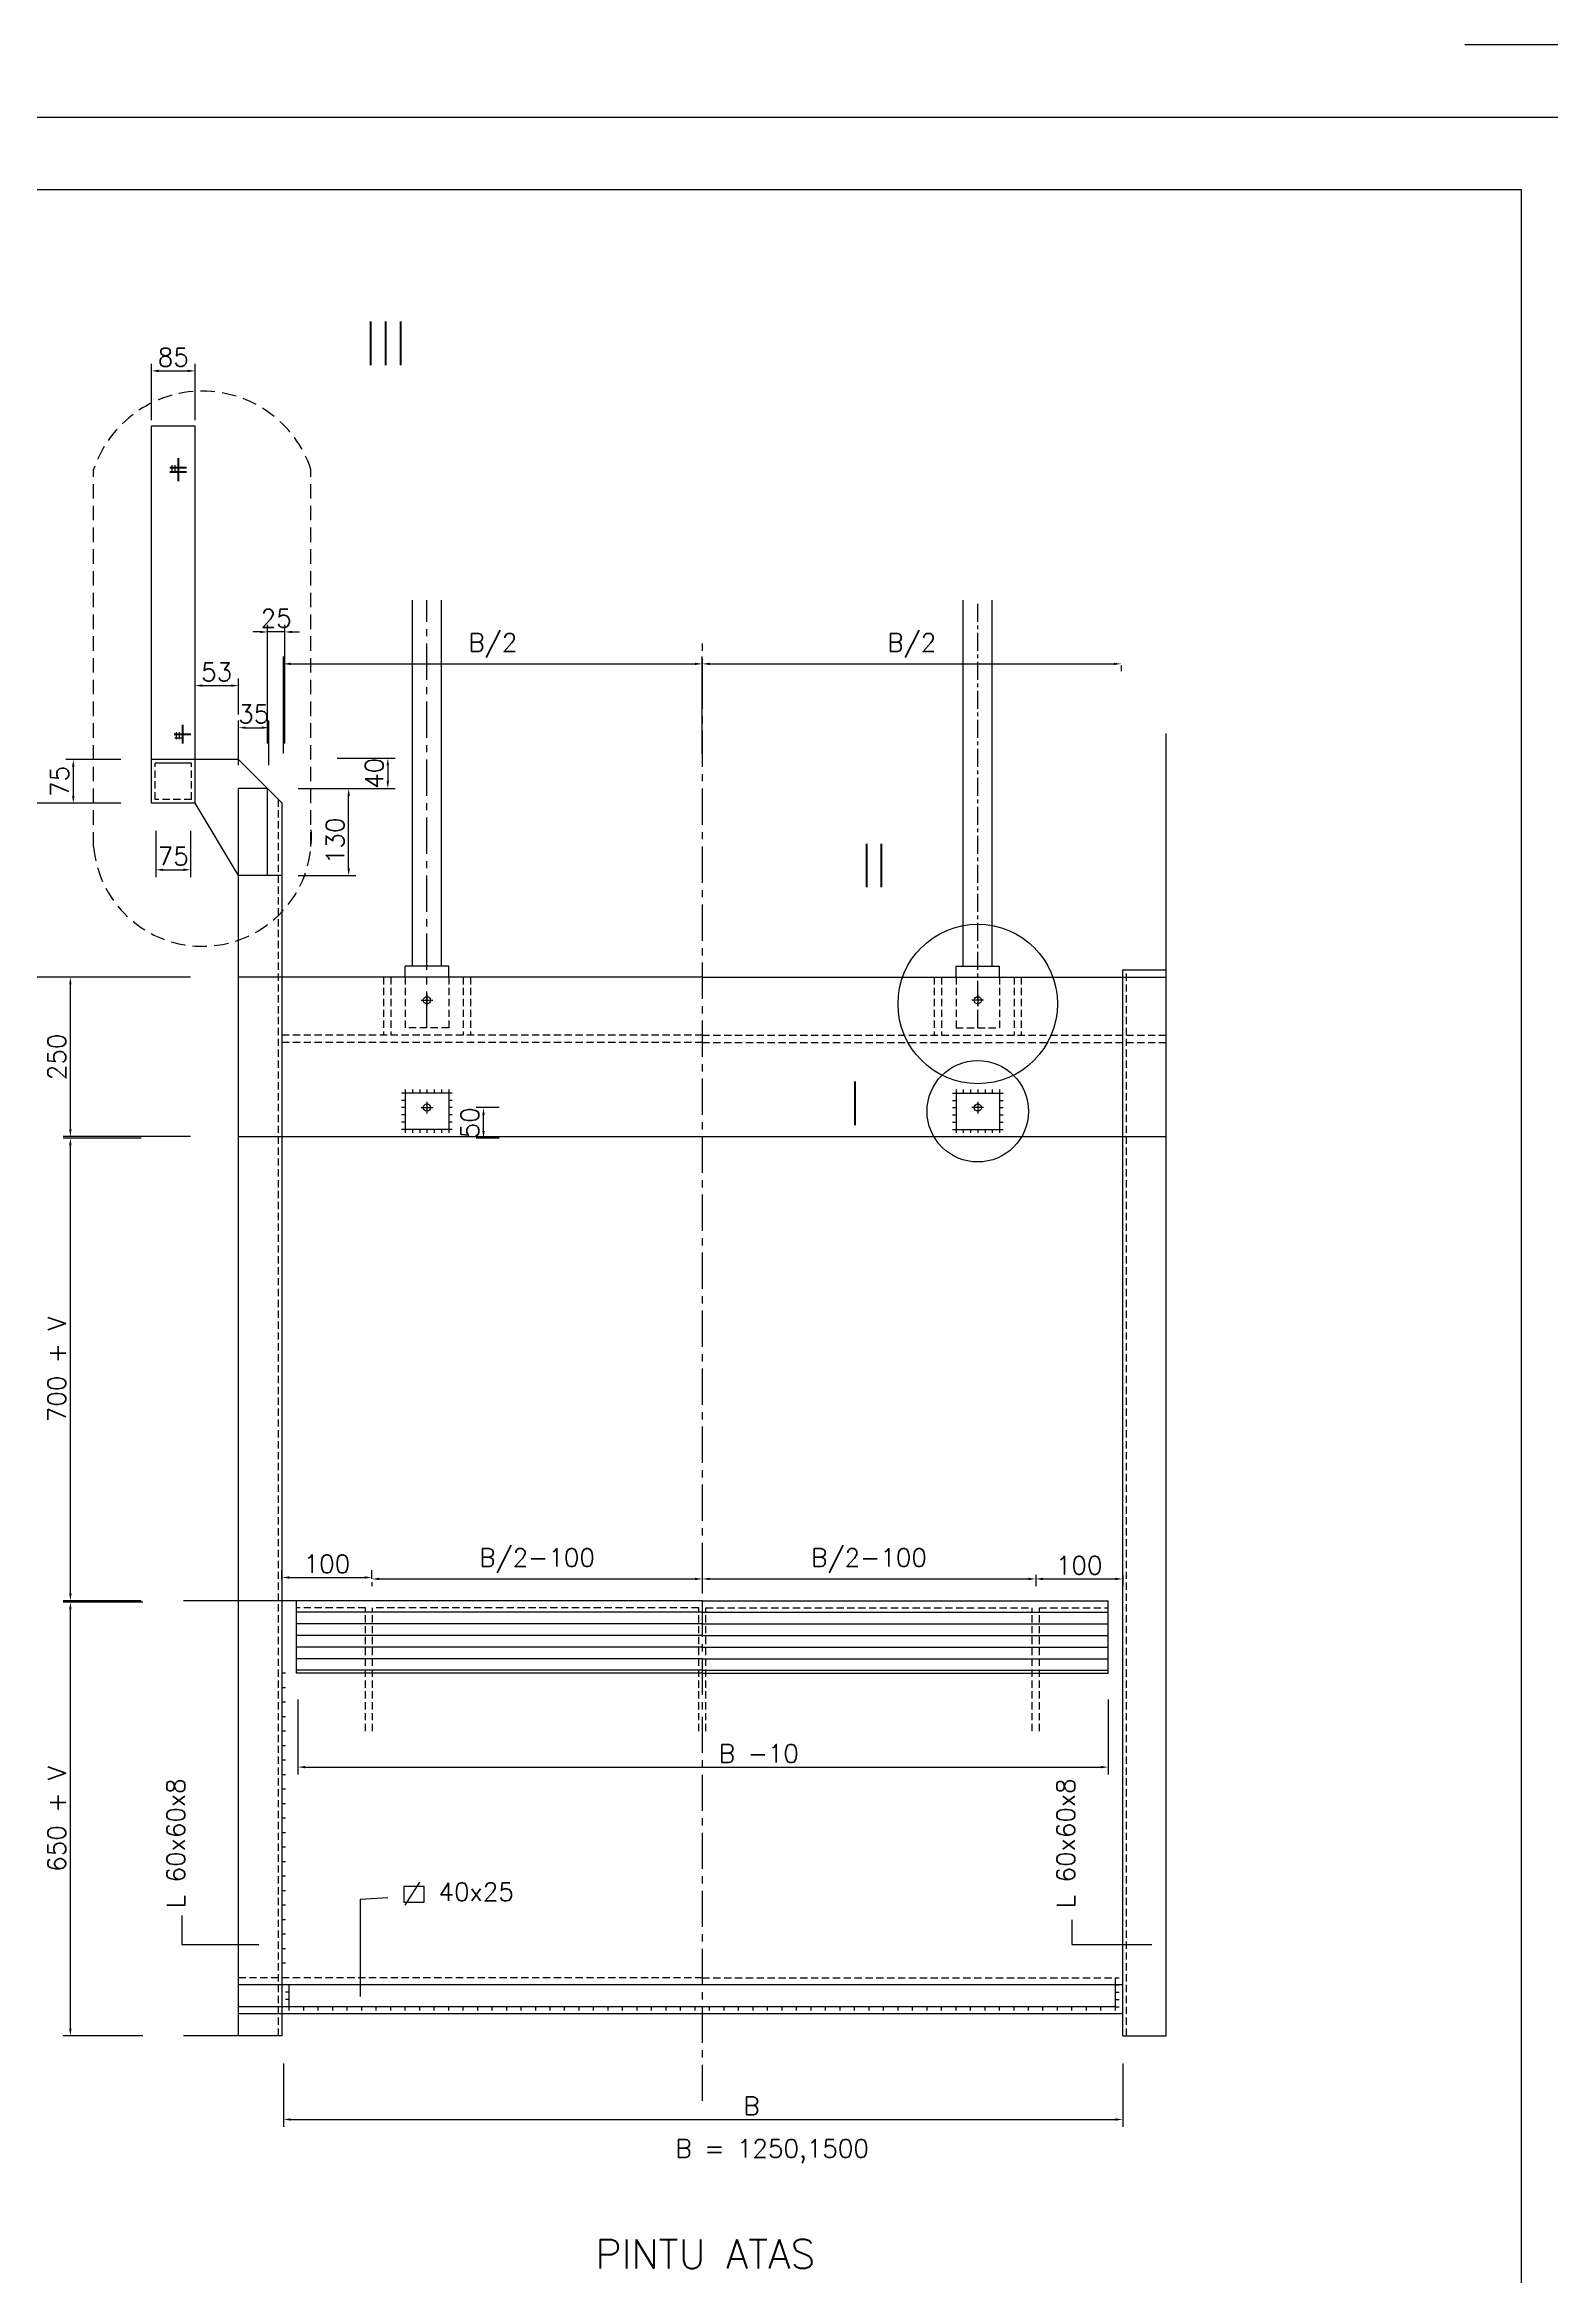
# Model space of a CAD drawing. Header units: metres. Extents: x 444 to 3227, y -3167 to -392.
# Drawn here: x 2037.4 to 2245.2, y -2121.2 to -1813.5 of the extents above; entities that cross this region are included whole.
import ezdxf
from ezdxf.enums import TextEntityAlignment as Align

# ---------------------------------------------------------------- set-up
doc = ezdxf.new("R2010")
doc.units = ezdxf.units.M
doc.linetypes.add('CENTERX2', pattern=[4, 2.5, -0.5, 0.5, -0.5])
doc.linetypes.add('DASHEDX2', pattern=[1.5, 1, -0.5])
doc.layers.get('DEFPOINTS').update_dxf_attribs({"linetype": 'CONTINUOUS'})
for name, color, linetype in [('BANGUNAN', 7, 'CONTINUOUS'), ('DIMENSI', 7, 'CONTINUOUS'), ('KOP', 7, 'CONTINUOUS'), ('TEX', 7, 'CONTINUOUS')]:
    doc.layers.add(name, color=color, linetype=linetype)
doc.styles.get("Standard").update_dxf_attribs({"font": 'Simplex.shx', "height": 2.5})
doc.dimstyles.get("Standard").update_dxf_attribs({"dimtxt": 0.18, "dimasz": 0.18, "dimexe": 0.18, "dimexo": 0.0625, "dimgap": 0.09, "dimtad": 0, "dimtih": 1, "dimtoh": 1, "dimdec": 4, "dimzin": 0, "dimdsep": 46, "dimtxsty": 'Standard', "dimcen": 0.09, "dimadec": 0, "dimazin": 0, "dimtfac": 1, "dimtdec": 4, "dimtofl": 0, "dimtmove": 0, "dimatfit": 3, "dimfxl": 1, "dimtolj": 1, "dimtzin": 0, "dimarcsym": 0})

# ---------------------------------------------------------------- blocks, each defined once
blk = doc.blocks.new('*D13')
at = {"layer": 'DEFPOINTS', "color": 0}
for p in [(2048.55, -1912.12), (2041.35, -1918.12), (2048.55, -1918.12)]:
    blk.add_point(p, dxfattribs=at)
at = {"layer": 'DIMENSI', "color": 1, "lineweight": -2}
for p, q in [((2047.93, -1912.12), (2040.35, -1912.12)), ((2041.35, -1913.12), (2041.35, -1917.12)), ((2047.93, -1918.12), (2040.35, -1918.12))]:
    blk.add_line(p, q, dxfattribs=at)
at = {"layer": 'DIMENSI', "color": 1}
for points in [[(2041.19, -1913.12), (2041.52, -1913.12), (2041.35, -1912.12)], [(2041.19, -1917.12), (2041.52, -1917.12), (2041.35, -1918.12)]]:
    blk.add_solid(points, dxfattribs=at)
at = {"layer": 'DIMENSI', "color": 2, "insert": (2039.48, -1915.12), "char_height": 2.5, "attachment_point": 5, "rotation": 90}
blk.add_mtext('\\A1;75', dxfattribs=at)
blk = doc.blocks.new('*D14')
at = {"layer": 'DEFPOINTS', "color": 0}
for p in [(2040.95, -1942.12), (2058.15, -1942.12), (2058.15, -1964.12)]:
    blk.add_point(p, dxfattribs=at)
at = {"layer": 'DIMENSI', "color": 1, "lineweight": -2}
for p, q in [((2057.53, -1942.12), (2039.95, -1942.12)), ((2040.95, -1963.12), (2040.95, -1943.12)), ((2057.53, -1964.12), (2039.95, -1964.12))]:
    blk.add_line(p, q, dxfattribs=at)
at = {"layer": 'DIMENSI', "color": 1}
for points in [[(2040.79, -1943.12), (2041.12, -1943.12), (2040.95, -1942.12)], [(2040.79, -1963.12), (2041.12, -1963.12), (2040.95, -1964.12)]]:
    blk.add_solid(points, dxfattribs=at)
at = {"layer": 'DIMENSI', "color": 2, "insert": (2039.08, -1953.12), "char_height": 2.5, "attachment_point": 5, "rotation": 90}
blk.add_mtext('\\A1;250', dxfattribs=at)
blk = doc.blocks.new('*D15')
at = {"layer": 'DEFPOINTS', "color": 0}
for p in [(2031.35, -1918.12), (2043.55, -1918.12), (2043.55, -1942.12)]:
    blk.add_point(p, dxfattribs=at)
at = {"layer": 'DIMENSI', "color": 1, "lineweight": -2}
for p, q in [((2042.93, -1918.12), (2030.35, -1918.12)), ((2031.35, -1941.12), (2031.35, -1919.12)), ((2042.93, -1942.12), (2030.35, -1942.12))]:
    blk.add_line(p, q, dxfattribs=at)
at = {"layer": 'DIMENSI', "color": 1}
for points in [[(2031.19, -1919.12), (2031.52, -1919.12), (2031.35, -1918.12)], [(2031.19, -1941.12), (2031.52, -1941.12), (2031.35, -1942.12)]]:
    blk.add_solid(points, dxfattribs=at)
at = {"layer": 'DIMENSI', "color": 2, "insert": (2029.48, -1930.12), "char_height": 2.5, "attachment_point": 5, "rotation": 90}
blk.add_mtext('\\A1;H + W - V - 1100', dxfattribs=at)
blk = doc.blocks.new('*D16')
at = {"layer": 'DEFPOINTS', "color": 0}
for p in [(2040.95, -1964.32), (2051.35, -1964.32), (2051.35, -2028.12)]:
    blk.add_point(p, dxfattribs=at)
at = {"layer": 'DIMENSI', "color": 1, "lineweight": -2}
for p, q in [((2050.73, -1964.32), (2039.95, -1964.32)), ((2040.95, -2027.12), (2040.95, -1965.32)), ((2050.73, -2028.12), (2039.95, -2028.12))]:
    blk.add_line(p, q, dxfattribs=at)
at = {"layer": 'DIMENSI', "color": 1}
for points in [[(2040.79, -1965.32), (2041.12, -1965.32), (2040.95, -1964.32)], [(2040.79, -2027.12), (2041.12, -2027.12), (2040.95, -2028.12)]]:
    blk.add_solid(points, dxfattribs=at)
at = {"layer": 'DIMENSI', "color": 2, "insert": (2039.08, -1996.22), "char_height": 2.5, "attachment_point": 5, "rotation": 90}
blk.add_mtext('\\A1;700 + V', dxfattribs=at)
blk = doc.blocks.new('*D17')
at = {"layer": 'DEFPOINTS', "color": 0}
for p in [(2040.95, -2028.32), (2051.55, -2028.32), (2051.55, -2088.12)]:
    blk.add_point(p, dxfattribs=at)
at = {"layer": 'DIMENSI', "color": 1, "lineweight": -2}
for p, q in [((2050.93, -2028.32), (2039.95, -2028.32)), ((2040.95, -2087.12), (2040.95, -2029.32)), ((2050.93, -2088.12), (2039.95, -2088.12))]:
    blk.add_line(p, q, dxfattribs=at)
at = {"layer": 'DIMENSI', "color": 1}
for points in [[(2040.79, -2029.32), (2041.12, -2029.32), (2040.95, -2028.32)], [(2040.79, -2087.12), (2041.12, -2087.12), (2040.95, -2088.12)]]:
    blk.add_solid(points, dxfattribs=at)
at = {"layer": 'DIMENSI', "color": 2, "insert": (2039.08, -2058.22), "char_height": 2.5, "attachment_point": 5, "rotation": 90}
blk.add_mtext('\\A1;650 + V ', dxfattribs=at)
blk = doc.blocks.new('*D18')
at = {"layer": 'DEFPOINTS', "color": 0}
for p in [(2070.15, -2025.72), (2082.55, -2024.92), (2082.55, -2025.72)]:
    blk.add_point(p, dxfattribs=at)
at = {"layer": 'DIMENSI', "color": 1, "lineweight": -2}
for p, q in [((2070.15, -2025.09), (2070.15, -2023.92)), ((2082.55, -2025.09), (2082.55, -2023.92)), ((2071.15, -2024.92), (2081.55, -2024.92))]:
    blk.add_line(p, q, dxfattribs=at)
at = {"layer": 'DIMENSI', "color": 1}
for points in [[(2071.15, -2024.75), (2071.15, -2025.08), (2070.15, -2024.92)], [(2081.55, -2024.75), (2081.55, -2025.08), (2082.55, -2024.92)]]:
    blk.add_solid(points, dxfattribs=at)
at = {"layer": 'DIMENSI', "color": 2, "insert": (2076.35, -2023.04), "char_height": 2.5, "attachment_point": 5}
blk.add_mtext('\\A1;100', dxfattribs=at)
blk = doc.blocks.new('*D19')
at = {"layer": 'DEFPOINTS', "color": 0}
for p in [(2082.55, -2024.92), (2128.15, -2024.92), (2128.15, -2025.12)]:
    blk.add_point(p, dxfattribs=at)
at = {"layer": 'DIMENSI', "color": 1, "lineweight": -2}
for p, q in [((2082.55, -2025.54), (2082.55, -2026.12)), ((2083.55, -2025.12), (2127.15, -2025.12)), ((2128.15, -2025.54), (2128.15, -2026.12))]:
    blk.add_line(p, q, dxfattribs=at)
at = {"layer": 'DIMENSI', "color": 1}
for points in [[(2083.55, -2024.95), (2083.55, -2025.28), (2082.55, -2025.12)], [(2127.15, -2024.95), (2127.15, -2025.28), (2128.15, -2025.12)]]:
    blk.add_solid(points, dxfattribs=at)
at = {"layer": 'DIMENSI', "color": 2, "insert": (2105.35, -2022.59), "char_height": 2.5, "attachment_point": 5}
blk.add_mtext('\\A1;B/2-100', dxfattribs=at)
blk = doc.blocks.new('*D20')
at = {"layer": 'DEFPOINTS', "color": 0}
for p in [(2128.15, -2024.12), (2174.15, -2024.12), (2174.15, -2025.12)]:
    blk.add_point(p, dxfattribs=at)
at = {"layer": 'DIMENSI', "color": 1, "lineweight": -2}
for p, q in [((2128.15, -2024.74), (2128.15, -2026.12)), ((2129.15, -2025.12), (2173.15, -2025.12)), ((2174.15, -2024.74), (2174.15, -2026.12))]:
    blk.add_line(p, q, dxfattribs=at)
at = {"layer": 'DIMENSI', "color": 1}
for points in [[(2129.15, -2024.95), (2129.15, -2025.28), (2128.15, -2025.12)], [(2173.15, -2024.95), (2173.15, -2025.28), (2174.15, -2025.12)]]:
    blk.add_solid(points, dxfattribs=at)
at = {"layer": 'DIMENSI', "color": 2, "insert": (2151.15, -2022.59), "char_height": 2.5, "attachment_point": 5}
blk.add_mtext('\\A1;B/2-100', dxfattribs=at)
blk = doc.blocks.new('*D21')
at = {"layer": 'DEFPOINTS', "color": 0}
for p in [(2174.15, -2023.92), (2186.15, -2023.92), (2186.15, -2025.12)]:
    blk.add_point(p, dxfattribs=at)
at = {"layer": 'DIMENSI', "color": 1, "lineweight": -2}
for p, q in [((2174.15, -2024.54), (2174.15, -2026.12)), ((2175.15, -2025.12), (2185.15, -2025.12)), ((2186.15, -2024.54), (2186.15, -2026.12))]:
    blk.add_line(p, q, dxfattribs=at)
at = {"layer": 'DIMENSI', "color": 1}
for points in [[(2175.15, -2024.95), (2175.15, -2025.28), (2174.15, -2025.12)], [(2185.15, -2024.95), (2185.15, -2025.28), (2186.15, -2025.12)]]:
    blk.add_solid(points, dxfattribs=at)
at = {"layer": 'DIMENSI', "color": 2, "insert": (2180.15, -2023.24), "char_height": 2.5, "attachment_point": 5}
blk.add_mtext('\\A1;100', dxfattribs=at)
blk = doc.blocks.new('*D22')
at = {"layer": 'DEFPOINTS', "color": 0}
for p in [(2072.35, -2041.12), (2184.15, -2041.12), (2184.15, -2051.07)]:
    blk.add_point(p, dxfattribs=at)
at = {"layer": 'DIMENSI', "color": 1, "lineweight": -2}
for p, q in [((2072.35, -2041.74), (2072.35, -2052.07)), ((2184.15, -2041.74), (2184.15, -2052.07)), ((2073.35, -2051.07), (2183.15, -2051.07))]:
    blk.add_line(p, q, dxfattribs=at)
at = {"layer": 'DIMENSI', "color": 1}
for points in [[(2073.35, -2050.9), (2073.35, -2051.23), (2072.35, -2051.07)], [(2183.15, -2050.9), (2183.15, -2051.23), (2184.15, -2051.07)]]:
    blk.add_solid(points, dxfattribs=at)
at = {"layer": 'DIMENSI', "color": 2, "insert": (2135.95, -2049.19), "char_height": 2.5, "attachment_point": 5}
blk.add_mtext('\\A1;B -10', dxfattribs=at)
blk = doc.blocks.new('*D23')
at = {"layer": 'DEFPOINTS', "color": 0}
for p in [(2070.35, -2091.32), (2186.15, -2091.32), (2186.15, -2099.67)]:
    blk.add_point(p, dxfattribs=at)
at = {"layer": 'DIMENSI', "color": 1, "lineweight": -2}
for p, q in [((2070.35, -2091.94), (2070.35, -2100.67)), ((2186.15, -2091.94), (2186.15, -2100.67)), ((2071.35, -2099.67), (2185.15, -2099.67))]:
    blk.add_line(p, q, dxfattribs=at)
at = {"layer": 'DIMENSI', "color": 1}
for points in [[(2071.35, -2099.5), (2071.35, -2099.83), (2070.35, -2099.67)], [(2185.15, -2099.5), (2185.15, -2099.83), (2186.15, -2099.67)]]:
    blk.add_solid(points, dxfattribs=at)
at = {"layer": 'DIMENSI', "color": 2, "insert": (2134.95, -2097.79), "char_height": 2.5, "attachment_point": 5}
blk.add_mtext('\\A1;B ', dxfattribs=at)
blk = doc.blocks.new('*D24')
at = {"layer": 'DEFPOINTS', "color": 0}
for p in [(2128.15, -1898.92), (2070.35, -1911.92), (2128.15, -1911.92)]:
    blk.add_point(p, dxfattribs=at)
at = {"layer": 'DIMENSI', "color": 1, "lineweight": -2}
for p, q in [((2070.35, -1911.29), (2070.35, -1897.92)), ((2128.15, -1911.29), (2128.15, -1897.92)), ((2071.35, -1898.92), (2127.15, -1898.92))]:
    blk.add_line(p, q, dxfattribs=at)
at = {"layer": 'DIMENSI', "color": 1}
for points in [[(2071.35, -1898.75), (2071.35, -1899.08), (2070.35, -1898.92)], [(2127.15, -1898.75), (2127.15, -1899.08), (2128.15, -1898.92)]]:
    blk.add_solid(points, dxfattribs=at)
at = {"layer": 'DIMENSI', "color": 2, "insert": (2099.25, -1896.39), "char_height": 2.5, "attachment_point": 5}
blk.add_mtext('\\A1;B/2', dxfattribs=at)
blk = doc.blocks.new('*D25')
at = {"layer": 'DEFPOINTS', "color": 0}
for p in [(2128.15, -1898.52), (2185.95, -1898.52), (2185.95, -1898.92)]:
    blk.add_point(p, dxfattribs=at)
at = {"layer": 'DIMENSI', "color": 1, "lineweight": -2}
for p, q in [((2128.15, -1899.14), (2128.15, -1899.92)), ((2129.15, -1898.92), (2184.95, -1898.92)), ((2185.95, -1899.14), (2185.95, -1899.92))]:
    blk.add_line(p, q, dxfattribs=at)
at = {"layer": 'DIMENSI', "color": 1}
for points in [[(2129.15, -1898.75), (2129.15, -1899.08), (2128.15, -1898.92)], [(2184.95, -1898.75), (2184.95, -1899.08), (2185.95, -1898.92)]]:
    blk.add_solid(points, dxfattribs=at)
at = {"layer": 'DIMENSI', "color": 2, "insert": (2157.05, -1896.39), "char_height": 2.5, "attachment_point": 5}
blk.add_mtext('\\A1;B/2', dxfattribs=at)
blk = doc.blocks.new('*D26')
at = {"layer": 'DEFPOINTS', "color": 0}
for p in [(2071.75, -1916.12), (2079.35, -1916.12), (2071.75, -1928.12)]:
    blk.add_point(p, dxfattribs=at)
at = {"layer": 'DIMENSI', "color": 1, "lineweight": -2}
for p, q in [((2072.38, -1916.12), (2080.35, -1916.12)), ((2079.35, -1927.12), (2079.35, -1917.12)), ((2072.38, -1928.12), (2080.35, -1928.12))]:
    blk.add_line(p, q, dxfattribs=at)
at = {"layer": 'DIMENSI', "color": 1}
for points in [[(2079.19, -1917.12), (2079.52, -1917.12), (2079.35, -1916.12)], [(2079.19, -1927.12), (2079.52, -1927.12), (2079.35, -1928.12)]]:
    blk.add_solid(points, dxfattribs=at)
at = {"layer": 'DIMENSI', "color": 2, "insert": (2077.48, -1923.32), "char_height": 2.5, "attachment_point": 5, "rotation": 90}
blk.add_mtext('\\A1;130', dxfattribs=at)
blk = doc.blocks.new('*D27')
at = {"layer": 'DEFPOINTS', "color": 0}
for p in [(2077.15, -1911.92), (2077.15, -1916.12), (2084.75, -1916.12)]:
    blk.add_point(p, dxfattribs=at)
at = {"layer": 'DIMENSI', "color": 1, "lineweight": -2}
for p, q in [((2077.78, -1911.92), (2085.75, -1911.92)), ((2084.75, -1912.92), (2084.75, -1915.12)), ((2077.78, -1916.12), (2085.75, -1916.12))]:
    blk.add_line(p, q, dxfattribs=at)
at = {"layer": 'DIMENSI', "color": 1}
for points in [[(2084.59, -1912.92), (2084.92, -1912.92), (2084.75, -1911.92)], [(2084.59, -1915.12), (2084.92, -1915.12), (2084.75, -1916.12)]]:
    blk.add_solid(points, dxfattribs=at)
at = {"layer": 'DIMENSI', "color": 2, "insert": (2082.88, -1914.02), "char_height": 2.5, "attachment_point": 5, "rotation": 90}
blk.add_mtext('\\A1;40', dxfattribs=at)
blk = doc.blocks.new('*D28')
at = {"layer": 'DEFPOINTS', "color": 0}
for p in [(2068.15, -1894.52), (2068.15, -1910.52), (2070.55, -1910.52)]:
    blk.add_point(p, dxfattribs=at)
at = {"layer": 'DIMENSI', "color": 1, "lineweight": -2}
for p, q in [((2067.15, -1894.52), (2066.15, -1894.52)), ((2068.15, -1909.89), (2068.15, -1893.52)), ((2070.55, -1894.52), (2068.15, -1894.52)), ((2070.55, -1909.89), (2070.55, -1893.52)), ((2071.55, -1894.52), (2072.55, -1894.52))]:
    blk.add_line(p, q, dxfattribs=at)
at = {"layer": 'DIMENSI', "color": 1}
for points in [[(2067.15, -1894.35), (2067.15, -1894.68), (2068.15, -1894.52)], [(2071.55, -1894.35), (2071.55, -1894.68), (2070.55, -1894.52)]]:
    blk.add_solid(points, dxfattribs=at)
at = {"layer": 'DIMENSI', "color": 2, "insert": (2069.35, -1892.64), "char_height": 2.5, "attachment_point": 5}
blk.add_mtext('\\A1;25', dxfattribs=at)
blk = doc.blocks.new('*D29')
at = {"layer": 'DEFPOINTS', "color": 0}
for p in [(2068.35, -1907.72), (2064.15, -1913.52), (2068.35, -1913.52)]:
    blk.add_point(p, dxfattribs=at)
at = {"layer": 'DIMENSI', "color": 1, "lineweight": -2}
for p, q in [((2064.15, -1912.89), (2064.15, -1906.72)), ((2068.35, -1912.89), (2068.35, -1906.72)), ((2065.15, -1907.72), (2067.35, -1907.72))]:
    blk.add_line(p, q, dxfattribs=at)
at = {"layer": 'DIMENSI', "color": 1}
for points in [[(2065.15, -1907.55), (2065.15, -1907.88), (2064.15, -1907.72)], [(2067.35, -1907.55), (2067.35, -1907.88), (2068.35, -1907.72)]]:
    blk.add_solid(points, dxfattribs=at)
at = {"layer": 'DIMENSI', "color": 2, "insert": (2066.25, -1905.84), "char_height": 2.5, "attachment_point": 5}
blk.add_mtext('\\A1;35', dxfattribs=at)
blk = doc.blocks.new('*D30')
at = {"layer": 'DEFPOINTS', "color": 0}
for p in [(2064.15, -1901.92), (2058.15, -1906.52), (2064.15, -1906.52)]:
    blk.add_point(p, dxfattribs=at)
at = {"layer": 'DIMENSI', "color": 1, "lineweight": -2}
for p, q in [((2058.15, -1905.89), (2058.15, -1900.92)), ((2064.15, -1905.89), (2064.15, -1900.92)), ((2059.15, -1901.92), (2063.15, -1901.92))]:
    blk.add_line(p, q, dxfattribs=at)
at = {"layer": 'DIMENSI', "color": 1}
for points in [[(2059.15, -1901.75), (2059.15, -1902.08), (2058.15, -1901.92)], [(2063.15, -1901.75), (2063.15, -1902.08), (2064.15, -1901.92)]]:
    blk.add_solid(points, dxfattribs=at)
at = {"layer": 'DIMENSI', "color": 2, "insert": (2061.15, -1900.04), "char_height": 2.5, "attachment_point": 5}
blk.add_mtext('\\A1;53', dxfattribs=at)
blk = doc.blocks.new('*D31')
at = {"layer": 'DEFPOINTS', "color": 0}
for p in [(2058.15, -1858.52), (2052.15, -1865.92), (2058.15, -1865.92)]:
    blk.add_point(p, dxfattribs=at)
at = {"layer": 'DIMENSI', "color": 1, "lineweight": -2}
for p, q in [((2052.15, -1865.29), (2052.15, -1857.52)), ((2058.15, -1865.29), (2058.15, -1857.52)), ((2053.15, -1858.52), (2057.15, -1858.52))]:
    blk.add_line(p, q, dxfattribs=at)
at = {"layer": 'DIMENSI', "color": 1}
for points in [[(2053.15, -1858.35), (2053.15, -1858.68), (2052.15, -1858.52)], [(2057.15, -1858.35), (2057.15, -1858.68), (2058.15, -1858.52)]]:
    blk.add_solid(points, dxfattribs=at)
at = {"layer": 'DIMENSI', "color": 2, "insert": (2055.15, -1856.64), "char_height": 2.5, "attachment_point": 5}
blk.add_mtext('\\A1;85', dxfattribs=at)
blk = doc.blocks.new('*D32')
at = {"layer": 'DEFPOINTS', "color": 0}
for p in [(2052.75, -1921.32), (2057.55, -1921.32), (2057.55, -1927.32)]:
    blk.add_point(p, dxfattribs=at)
at = {"layer": 'DIMENSI', "color": 1, "lineweight": -2}
for p, q in [((2052.75, -1921.94), (2052.75, -1928.32)), ((2057.55, -1921.94), (2057.55, -1928.32)), ((2053.75, -1927.32), (2056.55, -1927.32))]:
    blk.add_line(p, q, dxfattribs=at)
at = {"layer": 'DIMENSI', "color": 1}
for points in [[(2053.75, -1927.15), (2053.75, -1927.48), (2052.75, -1927.32)], [(2056.55, -1927.15), (2056.55, -1927.48), (2057.55, -1927.32)]]:
    blk.add_solid(points, dxfattribs=at)
at = {"layer": 'DIMENSI', "color": 2, "insert": (2055.15, -1925.44), "char_height": 2.5, "attachment_point": 5}
blk.add_mtext('\\A1;75', dxfattribs=at)
blk = doc.blocks.new('*D33')
at = {"layer": 'DEFPOINTS', "color": 0}
for p in [(2097.95, -1960.12), (2100.75, -1960.12), (2100.75, -1964.32)]:
    blk.add_point(p, dxfattribs=at)
at = {"layer": 'DIMENSI', "color": 1, "lineweight": -2}
for p, q in [((2100.13, -1960.12), (2096.95, -1960.12)), ((2097.95, -1963.32), (2097.95, -1961.12)), ((2100.13, -1964.32), (2096.95, -1964.32))]:
    blk.add_line(p, q, dxfattribs=at)
at = {"layer": 'DIMENSI', "color": 1}
for points in [[(2097.79, -1961.12), (2098.12, -1961.12), (2097.95, -1960.12)], [(2097.79, -1963.32), (2098.12, -1963.32), (2097.95, -1964.32)]]:
    blk.add_solid(points, dxfattribs=at)
at = {"layer": 'DIMENSI', "color": 2, "insert": (2096.08, -1962.22), "char_height": 2.5, "attachment_point": 5, "rotation": 90}
blk.add_mtext('\\A1;50', dxfattribs=at)

msp = doc.modelspace()

# ---------------------------------------------------------------- linework, layer by layer
at = {"layer": 'BANGUNAN', "color": 2}
for p, q in [((2052.15441, -1918.11517), (2052.15441, -1866.11517)), ((2058.15441, -1866.11517), (2052.15441, -1866.11517)), ((2058.15441, -1918.11517), (2058.15441, -1866.11517)), ((2064.15441, -1912.11517), (2052.15441, -1912.11517)), ((2057.65441, -1912.61517), (2052.65441, -1912.61517)), ((2070.15441, -1918.11517), (2064.15441, -1912.11517)), ((2068.15441, -1928.11517), (2068.15441, -1916.11517)), ((2058.15441, -1918.11517), (2052.15441, -1918.11517)), ((2064.15441, -1928.11517), (2058.15441, -1918.11517)), ((2070.15441, -2088.11517), (2070.15441, -1918.11517)), ((2070.15441, -1928.11517), (2064.15441, -1928.11517)), ((2068.15441, -1928.11517), (2064.15441, -1928.11517)), ((2093.15441, -1940.61517), (2087.15441, -1940.61517)), ((2163.15441, -1940.61517), (2169.15441, -1940.61517)), ((2186.15441, -2088.11517), (2186.15441, -1941.11517)), ((2186.15441, -1941.11517), (2192.15441, -1941.11517)), ((2128.15441, -1942.11517), (2064.15441, -1942.11517)), ((2128.15441, -1942.11517), (2192.15441, -1942.11517)), ((2128.15441, -2028.11517), (2056.55441, -2028.11517)), ((2072.15441, -2038.11517), (2072.15441, -2028.11517)), ((2128.15441, -2029.71517), (2072.15441, -2029.71517)), ((2128.15441, -2028.11517), (2184.15441, -2028.11517)), ((2128.15441, -2029.71517), (2184.15441, -2029.71517)), ((2184.15441, -2038.11517), (2184.15441, -2028.11517)), ((2128.15441, -2031.31517), (2072.15441, -2031.31517)), ((2128.15441, -2032.91517), (2072.15441, -2032.91517)), ((2128.15441, -2031.31517), (2184.15441, -2031.31517)), ((2128.15441, -2032.91517), (2184.15441, -2032.91517)), ((2128.15441, -2034.51517), (2072.15441, -2034.51517)), ((2128.15441, -2036.11517), (2072.15441, -2036.11517)), ((2128.15441, -2034.51517), (2184.15441, -2034.51517)), ((2128.15441, -2036.11517), (2184.15441, -2036.11517)), ((2070.65441, -2038.11517), (2070.15441, -2038.11517)), ((2128.15441, -2037.71517), (2072.15441, -2037.71517)), ((2128.15441, -2038.11517), (2072.15441, -2038.11517)), ((2128.15441, -2037.71517), (2184.15441, -2037.71517)), ((2128.15441, -2038.11517), (2184.15441, -2038.11517)), ((2070.65441, -2040.11517), (2070.15441, -2040.11517)), ((2070.65441, -2042.11517), (2070.15441, -2042.11517)), ((2070.65441, -2044.11517), (2070.15441, -2044.11517)), ((2070.65441, -2046.11517), (2070.15441, -2046.11517)), ((2070.65441, -2048.11517), (2070.15441, -2048.11517)), ((2070.65441, -2050.11517), (2070.15441, -2050.11517)), ((2070.65441, -2052.11517), (2070.15441, -2052.11517)), ((2070.65441, -2054.11517), (2070.15441, -2054.11517)), ((2070.65441, -2056.11517), (2070.15441, -2056.11517)), ((2070.65441, -2058.11517), (2070.15441, -2058.11517)), ((2070.65441, -2060.11517), (2070.15441, -2060.11517)), ((2070.65441, -2062.11517), (2070.15441, -2062.11517)), ((2070.65441, -2064.11517), (2070.15441, -2064.11517)), ((2070.65441, -2066.11517), (2070.15441, -2066.11517)), ((2070.65441, -2068.11517), (2070.15441, -2068.11517)), ((2070.65441, -2070.11517), (2070.15441, -2070.11517)), ((2070.65441, -2072.11517), (2070.15441, -2072.11517)), ((2070.65441, -2074.11517), (2070.15441, -2074.11517)), ((2070.65441, -2076.11517), (2070.15441, -2076.11517)), ((2070.65441, -2078.11517), (2070.15441, -2078.11517)), ((2186.15441, -2081.11517), (2064.15441, -2081.11517)), ((2070.15441, -2086.11517), (2070.15441, -2080.11517)), ((2070.15441, -2086.11517), (2070.15441, -2080.11517)), ((2070.15441, -2086.11517), (2070.15441, -2080.11517)), ((2070.15441, -2086.11517), (2070.15441, -2080.11517)), ((2071.15441, -2082.11517), (2070.65441, -2082.11517)), ((2071.15441, -2084.11517), (2071.15441, -2081.11517)), ((2185.15441, -2084.61517), (2185.15441, -2080.11517)), ((2185.15441, -2081.11517), (2185.65441, -2081.11517)), ((2185.15441, -2082.11517), (2185.65441, -2082.11517)), ((2186.15441, -2086.11517), (2186.15441, -2080.11517)), ((2185.15441, -2084.11517), (2064.15441, -2084.11517)), ((2186.15441, -2085.11517), (2064.15441, -2085.11517)), ((2071.15441, -2083.11517), (2070.65441, -2083.11517)), ((2071.15441, -2084.11517), (2070.65441, -2084.11517)), ((2071.15441, -2084.61517), (2071.15441, -2084.11517)), ((2073.15441, -2084.61517), (2073.15441, -2084.11517)), ((2075.15441, -2084.61517), (2075.15441, -2084.11517)), ((2077.15441, -2084.61517), (2077.15441, -2084.11517)), ((2079.15441, -2084.61517), (2079.15441, -2084.11517)), ((2081.15441, -2084.61517), (2081.15441, -2084.11517)), ((2083.15441, -2084.61517), (2083.15441, -2084.11517)), ((2085.15441, -2084.61517), (2085.15441, -2084.11517)), ((2087.15441, -2084.61517), (2087.15441, -2084.11517)), ((2089.15441, -2084.61517), (2089.15441, -2084.11517)), ((2091.15441, -2084.61517), (2091.15441, -2084.11517)), ((2093.15441, -2084.61517), (2093.15441, -2084.11517)), ((2095.15441, -2084.61517), (2095.15441, -2084.11517)), ((2097.15441, -2084.61517), (2097.15441, -2084.11517)), ((2099.15441, -2084.61517), (2099.15441, -2084.11517)), ((2101.15441, -2084.61517), (2101.15441, -2084.11517)), ((2103.15441, -2084.61517), (2103.15441, -2084.11517)), ((2105.15441, -2084.61517), (2105.15441, -2084.11517)), ((2107.15441, -2084.61517), (2107.15441, -2084.11517)), ((2109.15441, -2084.61517), (2109.15441, -2084.11517)), ((2111.15441, -2084.61517), (2111.15441, -2084.11517)), ((2113.15441, -2084.61517), (2113.15441, -2084.11517)), ((2115.15441, -2084.61517), (2115.15441, -2084.11517)), ((2117.15441, -2084.61517), (2117.15441, -2084.11517)), ((2119.15441, -2084.61517), (2119.15441, -2084.11517)), ((2121.15441, -2084.61517), (2121.15441, -2084.11517)), ((2123.15441, -2084.61517), (2123.15441, -2084.11517)), ((2125.15441, -2084.61517), (2125.15441, -2084.11517)), ((2127.15441, -2084.61517), (2127.15441, -2084.11517)), ((2129.15441, -2084.61517), (2129.15441, -2084.11517)), ((2131.15441, -2084.61517), (2131.15441, -2084.11517)), ((2133.15441, -2084.61517), (2133.15441, -2084.11517)), ((2135.15441, -2084.61517), (2135.15441, -2084.11517)), ((2137.15441, -2084.61517), (2137.15441, -2084.11517)), ((2139.15441, -2084.61517), (2139.15441, -2084.11517)), ((2141.15441, -2084.61517), (2141.15441, -2084.11517)), ((2143.15441, -2084.61517), (2143.15441, -2084.11517)), ((2145.15441, -2084.61517), (2145.15441, -2084.11517)), ((2147.15441, -2084.61517), (2147.15441, -2084.11517)), ((2149.15441, -2084.61517), (2149.15441, -2084.11517)), ((2151.15441, -2084.61517), (2151.15441, -2084.11517)), ((2153.15441, -2084.61517), (2153.15441, -2084.11517)), ((2155.15441, -2084.61517), (2155.15441, -2084.11517)), ((2157.15441, -2084.61517), (2157.15441, -2084.11517)), ((2159.15441, -2084.61517), (2159.15441, -2084.11517)), ((2161.15441, -2084.61517), (2161.15441, -2084.11517)), ((2163.15441, -2084.61517), (2163.15441, -2084.11517)), ((2165.15441, -2084.61517), (2165.15441, -2084.11517)), ((2167.15441, -2084.61517), (2167.15441, -2084.11517)), ((2169.15441, -2084.61517), (2169.15441, -2084.11517)), ((2171.15441, -2084.61517), (2171.15441, -2084.11517)), ((2173.15441, -2084.61517), (2173.15441, -2084.11517)), ((2175.15441, -2084.61517), (2175.15441, -2084.11517)), ((2177.15441, -2084.61517), (2177.15441, -2084.11517)), ((2179.15441, -2084.61517), (2179.15441, -2084.11517)), ((2181.15441, -2084.61517), (2181.15441, -2084.11517)), ((2183.15441, -2084.61517), (2183.15441, -2084.11517)), ((2185.15441, -2083.11517), (2185.65441, -2083.11517)), ((2185.15441, -2084.11517), (2185.65441, -2084.11517)), ((2070.15441, -2088.11517), (2056.55441, -2088.11517)), ((2186.15441, -2088.11517), (2192.15441, -2088.11517))]:
    msp.add_line(p, q, dxfattribs=at)
at = {"layer": 'BANGUNAN', "color": 2, "linetype": 'DASHEDX2', "ltscale": 2}
for p, q in [((2044.15441, -1924.11517), (2044.15441, -1872.11517)), ((2074.15441, -1924.11517), (2074.15441, -1872.11517))]:
    msp.add_line(p, q, dxfattribs=at)
at = {"layer": 'BANGUNAN', "color": 1}
for p, q in [((2054.95441, -1871.51517), (2054.95441, -1872.31517)), ((2055.35441, -1871.51517), (2055.35441, -1872.31517)), ((2055.35441, -1909.11517), (2056.35441, -1909.11517)), ((2055.55441, -1908.31517), (2055.55441, -1909.31517)), ((2055.95441, -1908.31517), (2055.95441, -1909.31517)), ((2089.35441, -1945.31517), (2090.95441, -1945.31517)), ((2090.15441, -1944.51517), (2090.15441, -1946.11517)), ((2166.95441, -1945.31517), (2165.35441, -1945.31517)), ((2166.15441, -1944.51517), (2166.15441, -1946.11517)), ((2090.15441, -1959.31517), (2090.15441, -1960.91517)), ((2166.15441, -1959.31517), (2166.15441, -1960.91517)), ((2089.35441, -1960.11517), (2090.95441, -1960.11517)), ((2166.95441, -1960.11517), (2165.35441, -1960.11517))]:
    msp.add_line(p, q, dxfattribs=at)
at = {"layer": 'BANGUNAN', "color": 1, "linetype": 'ByBlock'}
for p, q in [((2088.15441, -1940.61517), (2088.15441, -1890.11517)), ((2092.15441, -1940.61517), (2092.15441, -1890.11517)), ((2164.15441, -1940.61517), (2164.15441, -1890.11517)), ((2168.15441, -1940.61517), (2168.15441, -1890.11517))]:
    msp.add_line(p, q, dxfattribs=at)
at = {"layer": 'BANGUNAN', "color": 1, "linetype": 'CENTERX2', "ltscale": 2}
for p, q in [((2090.15441, -1949.11517), (2090.15441, -1890.11517)), ((2128.15441, -2097.11517), (2128.15441, -1896.11517)), ((2128.15441, -2097.11517), (2128.15441, -1896.11517))]:
    msp.add_line(p, q, dxfattribs=at)
at = {"layer": 'BANGUNAN', "color": 1, "linetype": 'CENTERX2'}
msp.add_line((2166.15441, -1949.11517), (2166.15441, -1890.11517), dxfattribs=at)
at = {"layer": 'BANGUNAN', "color": 3}
for p, q in [((2192.15441, -2088.11517), (2192.15441, -1908.51517)), ((2064.15441, -2088.11517), (2064.15441, -1916.11517)), ((2068.15441, -1916.11517), (2064.15441, -1916.11517))]:
    msp.add_line(p, q, dxfattribs=at)
at = {"layer": 'BANGUNAN', "color": 2, "linetype": 'DASHEDX2'}
for p, q in [((2057.65441, -1912.61517), (2052.65441, -1912.61517)), ((2052.65441, -1917.61517), (2052.65441, -1912.61517)), ((2057.65441, -1917.61517), (2057.65441, -1912.61517)), ((2057.65441, -1917.61517), (2052.65441, -1917.61517)), ((2069.65441, -2088.11517), (2069.65441, -1917.61517)), ((2186.65441, -2088.11517), (2186.65441, -1941.11517)), ((2084.15441, -1942.11517), (2084.15441, -1950.11517)), ((2085.15441, -1942.11517), (2085.15441, -1950.11517)), ((2087.15441, -1942.11517), (2087.15441, -1949.11517)), ((2093.15441, -1942.11517), (2093.15441, -1949.11517)), ((2095.15441, -1942.11517), (2095.15441, -1950.11517)), ((2096.15441, -1942.11517), (2096.15441, -1950.11517)), ((2160.15441, -1942.11517), (2160.15441, -1950.11517)), ((2161.15441, -1942.11517), (2161.15441, -1950.11517)), ((2163.15441, -1942.11517), (2163.15441, -1949.11517)), ((2169.15441, -1942.11517), (2169.15441, -1949.11517)), ((2171.15441, -1942.11517), (2171.15441, -1950.11517)), ((2172.15441, -1942.11517), (2172.15441, -1950.11517)), ((2128.15441, -1950.11517), (2070.15441, -1950.11517)), ((2093.15441, -1949.11517), (2087.15441, -1949.11517)), ((2128.15441, -1950.11517), (2192.15441, -1950.11517)), ((2163.15441, -1949.11517), (2169.15441, -1949.11517)), ((2128.15441, -1951.11517), (2070.15441, -1951.11517)), ((2128.15441, -1951.11517), (2192.15441, -1951.11517)), ((2081.65441, -2029.11517), (2072.15441, -2029.11517)), ((2081.65441, -2046.11517), (2081.65441, -2029.11517)), ((2127.65441, -2029.11517), (2082.65441, -2029.11517)), ((2082.65441, -2046.11517), (2082.65441, -2029.11517)), ((2127.65441, -2046.11517), (2127.65441, -2029.11517)), ((2128.65441, -2029.11517), (2173.65441, -2029.11517)), ((2128.65441, -2046.11517), (2128.65441, -2029.11517)), ((2173.65441, -2046.11517), (2173.65441, -2029.11517)), ((2174.65441, -2046.11517), (2174.65441, -2029.11517)), ((2174.65441, -2029.11517), (2184.15441, -2029.11517)), ((2069.65441, -2088.11517), (2069.65441, -2038.11517)), ((2128.15441, -2080.11517), (2064.15441, -2080.11517)), ((2128.15441, -2080.11517), (2185.65441, -2080.11517))]:
    msp.add_line(p, q, dxfattribs=at)
at = {"layer": 'BANGUNAN', "color": 2, "linetype": 'ByBlock'}
for p, q in [((2087.15441, -1942.11517), (2087.15441, -1940.61517)), ((2093.15441, -1942.11517), (2093.15441, -1940.61517)), ((2163.15441, -1942.11517), (2163.15441, -1940.61517)), ((2169.15441, -1942.11517), (2169.15441, -1940.61517)), ((2087.15441, -1958.11517), (2086.65441, -1958.11517)), ((2087.15441, -1959.11517), (2086.65441, -1959.11517)), ((2087.15441, -1957.61517), (2087.15441, -1963.11517)), ((2087.15441, -1957.61517), (2087.15441, -1963.61517)), ((2093.65441, -1958.11517), (2087.15441, -1958.11517)), ((2088.15441, -1957.61517), (2088.15441, -1958.11517)), ((2089.15441, -1957.61517), (2089.15441, -1958.11517)), ((2090.15441, -1957.61517), (2090.15441, -1958.11517)), ((2091.15441, -1957.61517), (2091.15441, -1958.11517)), ((2092.15441, -1957.61517), (2092.15441, -1958.11517)), ((2093.15441, -1957.61517), (2093.15441, -1963.61517)), ((2093.65441, -1959.11517), (2093.15441, -1959.11517)), ((2162.65441, -1958.11517), (2169.15441, -1958.11517)), ((2162.65441, -1959.11517), (2163.15441, -1959.11517)), ((2163.15441, -1957.61517), (2163.15441, -1963.61517)), ((2164.15441, -1957.61517), (2164.15441, -1958.11517)), ((2165.15441, -1957.61517), (2165.15441, -1958.11517)), ((2166.15441, -1957.61517), (2166.15441, -1958.11517)), ((2167.15441, -1957.61517), (2167.15441, -1958.11517)), ((2168.15441, -1957.61517), (2168.15441, -1958.11517)), ((2169.15441, -1957.61517), (2169.15441, -1963.61517)), ((2169.15441, -1957.61517), (2169.15441, -1963.11517)), ((2169.15441, -1958.11517), (2169.65441, -1958.11517)), ((2169.15441, -1959.11517), (2169.65441, -1959.11517)), ((2087.15441, -1960.11517), (2086.65441, -1960.11517)), ((2087.15441, -1961.11517), (2086.65441, -1961.11517)), ((2087.15441, -1962.11517), (2086.65441, -1962.11517)), ((2093.65441, -1960.11517), (2093.15441, -1960.11517)), ((2093.65441, -1961.11517), (2093.15441, -1961.11517)), ((2093.65441, -1962.11517), (2093.15441, -1962.11517)), ((2162.65441, -1960.11517), (2163.15441, -1960.11517)), ((2162.65441, -1961.11517), (2163.15441, -1961.11517)), ((2162.65441, -1962.11517), (2163.15441, -1962.11517)), ((2169.15441, -1960.11517), (2169.65441, -1960.11517)), ((2169.15441, -1961.11517), (2169.65441, -1961.11517)), ((2169.15441, -1962.11517), (2169.65441, -1962.11517)), ((2064.15441, -1964.11517), (2192.15441, -1964.11517)), ((2087.15441, -1963.11517), (2086.65441, -1963.11517)), ((2093.15441, -1963.11517), (2087.15441, -1963.11517)), ((2088.15441, -1963.11517), (2088.15441, -1963.61517)), ((2089.15441, -1963.11517), (2089.15441, -1963.61517)), ((2090.15441, -1963.11517), (2090.15441, -1963.61517)), ((2091.15441, -1963.11517), (2091.15441, -1963.61517)), ((2092.15441, -1963.11517), (2092.15441, -1963.61517)), ((2093.65441, -1963.11517), (2093.15441, -1963.11517)), ((2162.65441, -1963.11517), (2163.15441, -1963.11517)), ((2163.15441, -1963.11517), (2169.15441, -1963.11517)), ((2164.15441, -1963.11517), (2164.15441, -1963.61517)), ((2165.15441, -1963.11517), (2165.15441, -1963.61517)), ((2166.15441, -1963.11517), (2166.15441, -1963.61517)), ((2167.15441, -1963.11517), (2167.15441, -1963.61517)), ((2168.15441, -1963.11517), (2168.15441, -1963.61517)), ((2169.15441, -1963.11517), (2169.65441, -1963.11517))]:
    msp.add_line(p, q, dxfattribs=at)
at = {"layer": 'BANGUNAN', "color": 1}
for centre, radius in [((2166.15441, -1945.81517), 11), ((2090.15441, -1945.31517), 0.5), ((2166.15441, -1945.31517), 0.5), ((2166.15441, -1960.61517), 7), ((2090.15441, -1960.11517), 0.5), ((2166.15441, -1960.11517), 0.5)]:
    msp.add_circle(centre, radius, dxfattribs=at)
at = {"layer": 'BANGUNAN', "color": 2, "linetype": 'DASHEDX2', "ltscale": 2}
for centre, radius, start, end in [((2059.15441, -1877.11517), 15.81139, 18.4349488, 161.5650512), ((2059.15441, -1922.81517), 15.05623, 184.9532575, 4.9532575)]:
    msp.add_arc(centre, radius, start, end, dxfattribs=at)
at = {"layer": 'DIMENSI', "color": 2}
for p, q in [((2087.15441, -2070.11517), (2089.15441, -2066.91517)), ((2084.75441, -2069.11517), (2080.95441, -2069.31517)), ((2080.95441, -2069.31517), (2080.95441, -2082.71517)), ((2086.95441, -2067.51517), (2086.95441, -2069.71517)), ((2087.35441, -2067.51517), (2086.95441, -2067.51517)), ((2086.95441, -2069.71517), (2089.75441, -2069.71517)), ((2089.75441, -2067.51517), (2087.35441, -2067.51517)), ((2089.75441, -2069.71517), (2089.75441, -2067.51517)), ((2056.35441, -2071.51517), (2056.35441, -2075.51517)), ((2179.15441, -2072.11517), (2179.15441, -2075.51517)), ((2056.35441, -2075.51517), (2066.95441, -2075.51517)), ((2179.15441, -2075.51517), (2190.15441, -2075.51517))]:
    msp.add_line(p, q, dxfattribs=at)
at = {"layer": 'KOP', "color": 9}
msp.add_lwpolyline([(2233.37854, -1813.51517), (2261.15441, -1813.51517), (2261.15441, -1841.29104)], dxfattribs=at)
msp.add_lwpolyline([(2251.15441, -1823.51517), (2251.15441, -2417.51517), (1410.15441, -2417.51517), (1410.15441, -1823.51517)], close=True, dxfattribs=at)
at = {"layer": 'KOP', "color": 130}
msp.add_lwpolyline([(1460.15441, -2407.51517), (1460.15441, -1833.51517), (2241.15441, -1833.51517), (2241.15441, -2407.51517)], close=True, dxfattribs=at)

# ---------------------------------------------------------------- texts
at = {"layer": 'BANGUNAN', "color": 1}
for p in [(2054.15441, -1873.11517), (2054.15441, -1873.71517), (2054.75441, -1909.91517)]:
    msp.add_text('+', height=3, dxfattribs=at).set_placement(p)
at = {"layer": 'DIMENSI', "color": 2}
for p in [(2056.75441, -2070.51517), (2179.55441, -2070.51517)]:
    msp.add_text('L 60x60x8', height=2.5, rotation=90, dxfattribs=at).set_placement(p)
for s, p in [('40x25', (2091.75441, -2069.51517)), ('B = 1250,1500', (2124.45441, -2104.91517))]:
    msp.add_text(s, height=2.5, dxfattribs=at).set_placement(p)
at = {"layer": 'TEX', "color": 4}
for s, p in [('III', (2081.35441, -1857.71517)), ('II', (2149.75441, -1929.71517)), ('I', (2148.15441, -1962.51517))]:
    msp.add_text(s, height=6, dxfattribs=at).set_placement(p)
at = {"layer": 'TEX', "color": 3}
msp.add_text('PINTU ATAS', height=4, dxfattribs=at).set_placement((2128.55441, -2120.21517), align=Align.CENTER)

# ---------------------------------------------------------------- dimensions: what is measured, and where the dimension line sits
at = {"layer": 'DIMENSI'}
for p1, p2, distance, text, picture, middle in [((2052.15441, -1865.91517), (2058.15441, -1865.91517), 7.4, '85', '*D31', (2055.15441, -1856.64017)), ((2070.35441, -1911.91517), (2128.15441, -1911.91517), 13, 'B/2', '*D24', (2099.25441, -1896.38541)), ((2128.15441, -1898.51517), (2185.95441, -1898.51517), -0.4, 'B/2', '*D25', (2157.05441, -1896.38541)), ((2058.15441, -1906.51517), (2064.15441, -1906.51517), 4.6, '53', '*D30', (2061.15441, -1900.04017)), ((2048.55441, -1912.11517), (2048.55441, -1918.11517), -7.2, '75', '*D13', (2039.47941, -1915.11517)), ((2058.15441, -1964.11517), (2058.15441, -1942.11517), 17.2, '250', '*D14', (2039.07941, -1953.11517)), ((2051.35441, -2028.11517), (2051.35441, -1964.31517), 10.4, '700 + V', '*D16', (2039.07941, -1996.21517)), ((2082.55441, -2024.91517), (2128.15441, -2024.91517), -0.2, 'B/2-100', '*D19', (2105.35441, -2022.58541)), ((2128.15441, -2024.11517), (2174.15441, -2024.11517), -1, 'B/2-100', '*D20', (2151.15441, -2022.58541)), ((2070.15441, -2025.71517), (2082.55441, -2025.71517), 0.8, '100', '*D18', (2076.35441, -2023.04017)), ((2174.15441, -2023.91517), (2186.15441, -2023.91517), -1.2, '100', '*D21', (2180.15441, -2023.24017)), ((2051.55441, -2088.11517), (2051.55441, -2028.31517), 10.6, '650 + V ', '*D17', (2039.07941, -2058.21517))]:
    dim = msp.add_aligned_dim(p1=p1, p2=p2, distance=distance, text=text, dimstyle='Standard', override={"dimtxt": 1, "dimasz": 1, "dimexe": 1, "dimexo": 0.625, "dimgap": 0.625, "dimtad": 1, "dimtih": 0, "dimtoh": 0, "dimzin": 8, "dimlunit": 6, "dimcen": 1, "dimclrd": 1, "dimclre": 1, "dimclrt": 2, "dimtofl": 1}, dxfattribs=at)
    dim.commit()
    dim.dimension.update_dxf_attribs({"geometry": picture, "text_midpoint": middle})
for base, p1, p2, angle, text, picture, middle in [((2068.15441, -1894.51517), (2070.55441, -1910.51517), (2068.15441, -1910.51517), 180, '25', '*D28', (2069.35441, -1894.51517)), ((2068.35441, -1907.71517), (2064.15441, -1913.51517), (2068.35441, -1913.51517), 0, '35', '*D29', (2066.25441, -1907.71517)), ((2031.35441, -1918.11517), (2043.55441, -1942.11517), (2043.55441, -1918.11517), 90, 'H + W - V - 1100', '*D15', (2031.35441, -1930.11517)), ((2084.75441, -1916.11517), (2077.15441, -1911.91517), (2077.15441, -1916.11517), 270, '40', '*D27', (2084.75441, -1914.01517)), ((2079.35441, -1916.11517), (2071.75441, -1928.11517), (2071.75441, -1916.11517), 90, '130', '*D26', (2079.35441, -1923.31517)), ((2057.55441, -1927.31517), (2052.75441, -1921.31517), (2057.55441, -1921.31517), 0, '75', '*D32', (2055.15441, -1927.31517)), ((2097.95441, -1960.11517), (2100.75441, -1964.31517), (2100.75441, -1960.11517), 90, '50', '*D33', (2097.95441, -1962.21517)), ((2184.15441, -2051.06517), (2072.35441, -2041.11517), (2184.15441, -2041.11517), 0, 'B -10', '*D22', (2135.95441, -2051.06517)), ((2186.15441, -2099.66517), (2070.35441, -2091.31517), (2186.15441, -2091.31517), 0, 'B ', '*D23', (2134.95441, -2099.66517))]:
    dim = msp.add_linear_dim(base=base, p1=p1, p2=p2, angle=angle, text=text, dimstyle='Standard', override={"dimtxt": 1, "dimasz": 1, "dimexe": 1, "dimexo": 0.625, "dimgap": 0.625, "dimtad": 1, "dimtih": 0, "dimtoh": 0, "dimzin": 8, "dimlunit": 6, "dimcen": 1, "dimclrd": 1, "dimclre": 1, "dimclrt": 2, "dimtofl": 1}, dxfattribs=at)
    dim.commit()
    dim.dimension.update_dxf_attribs({"geometry": picture, "text_midpoint": middle, "dimtype": 161})

doc.saveas('drawing.dxf')
